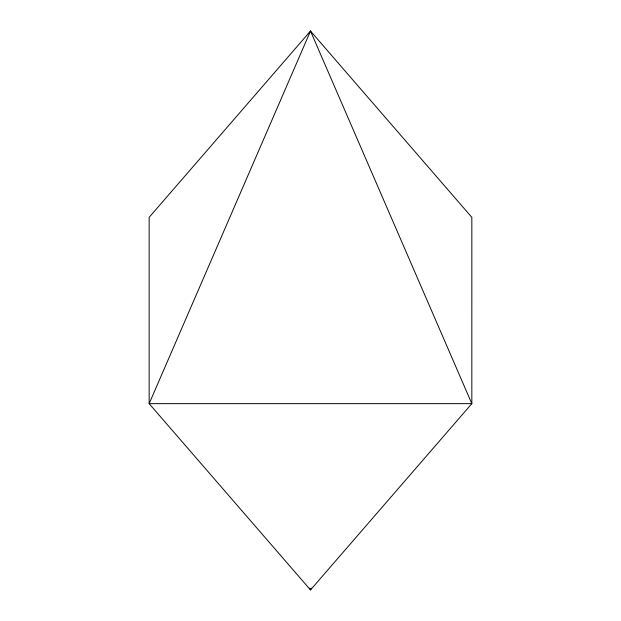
<?xml version="1.0" encoding="UTF-8"?>
<svg xmlns="http://www.w3.org/2000/svg" width="621" height="621" viewBox="0 0 621 621"><rect width="100%" height="100%" fill="white"/><g stroke="black" fill="none" stroke-linecap="round" stroke-linejoin="round"><path stroke-width="0.93" d="M311.268 588.172L310.5 589.95L149.156 403.65L149.156 217.35L310.5 31.05L471.844 217.35L471.836 403.65L310.5 589.95L309.732 588.172M310.5 31.05L149.156 403.65L471.836 403.65L310.5 31.05"/></g></svg>
